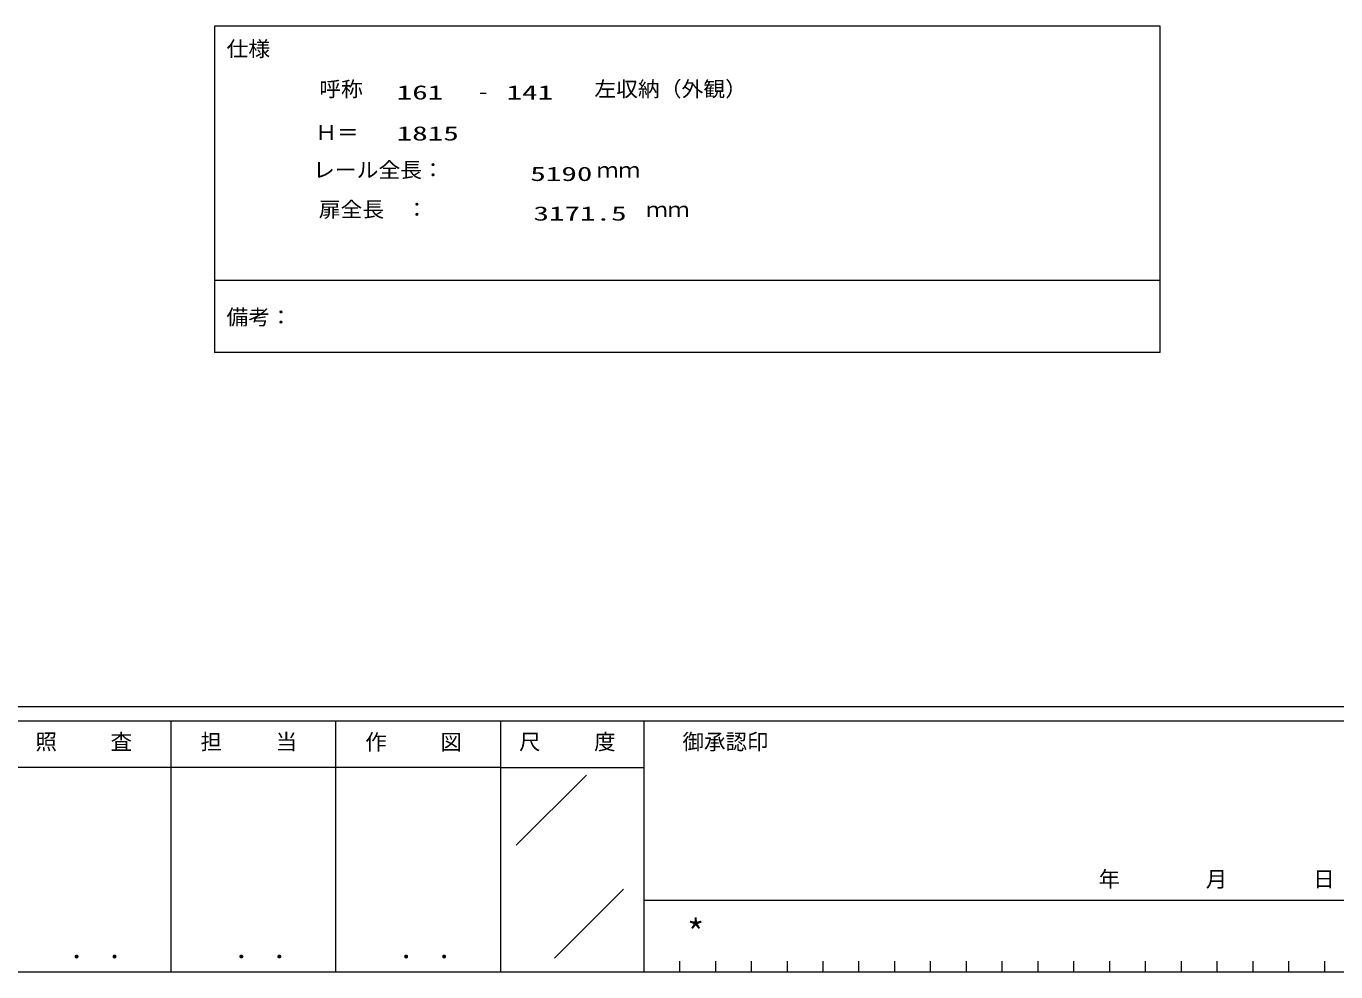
# Model space of a CAD drawing. Units: millimetres, scale not verified. Extents: x -41262 to 41888, y -7064 to 7244.
# Drawn here: x 35008 to 39577, y -7056 to -3756 of the extents above; entities that cross this region are included whole.
import ezdxf
from ezdxf.enums import TextEntityAlignment as Align

# ---------------------------------------------------------------- set-up
doc = ezdxf.new("R2010")
doc.units = ezdxf.units.MM
doc.header["$LTSCALE"] = 29
for name, color, linetype, lineweight in [('0-0_0', 7, 'Continuous', 9), ('0-2_YKK_ZWAK', 3, 'Continuous', 18), ('0-3_YKK_11', 7, 'Continuous', 9)]:
    doc.layers.add(name, color=color, linetype=linetype, lineweight=lineweight)
doc.styles.add('ＭＳ ゴシック', font='')
doc.styles.get('ＭＳ ゴシック').set_extended_font_data('MS Gothic')

msp = doc.modelspace()

# ---------------------------------------------------------------- linework, layer by layer
at = {"layer": '0-0_0'}
for p, q in [((35664.65, -3755.59), (35664.65, -4895.02)), ((35664.65, -4642.72), (38964.65, -4642.72)), ((38964.65, -4895.02), (35664.65, -4895.02))]:
    msp.add_line(p, q, dxfattribs=at)
msp.add_lwpolyline([(38964.65, -4895.02), (38964.65, -3755.59), (35664.65, -3755.59)], dxfattribs=at)
at = {"layer": '0-2_YKK_ZWAK'}
for p, q in [((41437.52, -6131.25), (21937.52, -6131.25)), ((35512.52, -6181.25), (35512.52, -7056.25)), ((36087.52, -6181.25), (36087.52, -7056.25)), ((36662.52, -6181.25), (36662.52, -7056.25)), ((37162.52, -6181.25), (36662.52, -6181.25)), ((39743.77, -6181.25), (37162.52, -6181.25)), ((37162.52, -6181.25), (37162.52, -7056.25)), ((36662.52, -6343.75), (34937.52, -6343.75)), ((36662.52, -6343.75), (37162.52, -6343.75)), ((36717.74, -6614.48), (36962.57, -6369.65)), ((36851.65, -7008.72), (37092.21, -6768.17)), ((37162.52, -6806.25), (39743.77, -6806.25)), ((37287.52, -7018.75), (37287.52, -7056.25)), ((37412.52, -7018.75), (37412.52, -7056.25)), ((37537.52, -7018.75), (37537.52, -7056.25)), ((37662.52, -7018.75), (37662.52, -7056.25)), ((37787.52, -7018.75), (37787.52, -7056.25)), ((37912.52, -7018.75), (37912.52, -7056.25)), ((38037.52, -7018.75), (38037.52, -7056.25)), ((38162.52, -7018.75), (38162.52, -7056.25)), ((38287.52, -7018.75), (38287.52, -7056.25)), ((38412.52, -7018.75), (38412.52, -7056.25)), ((38537.52, -7018.75), (38537.52, -7056.25)), ((38662.52, -7018.75), (38662.52, -7056.25)), ((38787.52, -7018.75), (38787.52, -7056.25)), ((38912.52, -7018.75), (38912.52, -7056.25)), ((39037.52, -7018.75), (39037.52, -7056.25)), ((39162.52, -7018.75), (39162.52, -7056.25)), ((39287.52, -7018.75), (39287.52, -7056.25)), ((39412.52, -7018.75), (39412.52, -7056.25)), ((39537.52, -7018.75), (39537.52, -7056.25)), ((34937.52, -7056.25), (36662.52, -7056.25)), ((36662.52, -7056.25), (37162.52, -7056.25)), ((37162.52, -7056.25), (39743.77, -7056.25))]:
    msp.add_line(p, q, dxfattribs=at)
msp.add_lwpolyline([(36662.52, -6181.25), (34937.52, -6181.25), (34937.52, -7056.25)], dxfattribs=at)

# ---------------------------------------------------------------- texts
at = {"layer": '0-0_0', "style": 'ＭＳ ゴシック'}
for s, height, width, p in [('仕様', 53.14, 1.05, (35706.91, -3877.69)), ('呼称', 53.14, 1.05, (36030.2, -4017.99)), ('161', 49.82, 1.6, (36300.48, -4026.91)), ('141', 49.82, 1.6, (36683.71, -4026.91)), ('左収納（外観）', 53.14, 1.05, (36990.18, -4017.62)), ('-', 53.14, 1.05, (36583.19, -4026.45)), ('Ｈ＝', 53.14, 1.05, (36016.23, -4169.44)), ('1815', 49.82, 1.6, (36300.48, -4169.89)), ('レール全長：\u3000\u3000\u3000\u3000\u3000\u3000\u3000ｍｍ', 53.14, 1.05, (36008.81, -4300)), (' 5190', 49.82, 1.6, (36712.48, -4311.15)), ('扉全長\u3000：\u3000\u3000\u3000\u3000\u3000\u3000\u3000\u3000\u3000\u3000ｍｍ', 53.14, 1.05, (36028.61, -4437.98)), ('3171.5', 49.82, 1.6, (36777.64, -4449.47)), ('備考：', 53.14, 1.05, (35706.52, -4813.96))]:
    msp.add_text(s, height=height, dxfattribs=dict(at, width=width)).set_placement(p, align=Align.BOTTOM_LEFT)
at = {"layer": '0-2_YKK_ZWAK', "style": 'ＭＳ ゴシック'}
for s, height, p in [('照     査', 54.99, (35040.22, -6297.38)), ('担     当', 54.99, (35616.12, -6297.38)), ('作     図', 54.99, (36191.12, -6298.5)), ('尺     度', 54.99, (36727.72, -6297.38)), ('御承認印', 54.99, (37297.92, -6297.38)), ('年        月        日', 54.99, (38749.74, -6776.79)), ('． ．', 64.79, (35162.48, -7029.63)), ('． ．', 64.79, (35737.48, -7029.63)), ('． ．', 64.79, (36312.48, -7029.63))]:
    msp.add_text(s, height=height, dxfattribs=at).set_placement(p, align=Align.BOTTOM_LEFT)
at = {"layer": '0-3_YKK_11', "style": 'ＭＳ ゴシック'}
msp.add_text('*', height=91.64, dxfattribs=at).set_placement((37312.74, -6993.01), align=Align.BOTTOM_LEFT)

doc.saveas('drawing.dxf')
